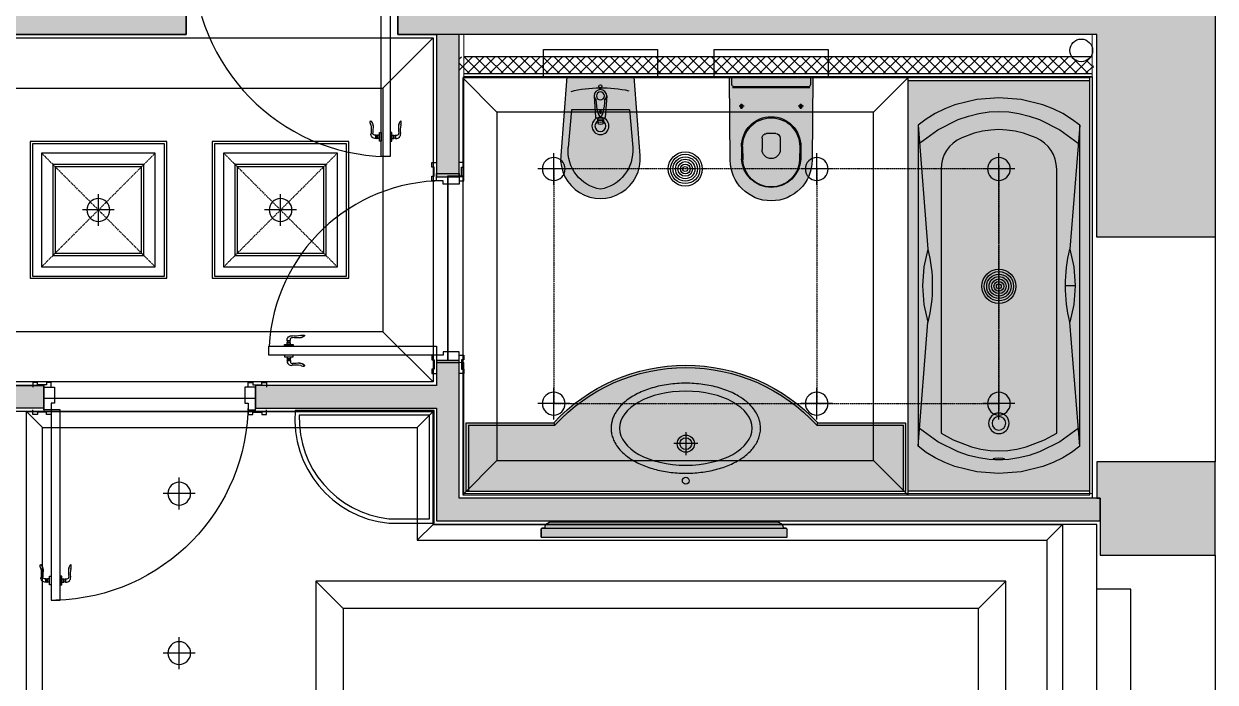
# Model space of a CAD drawing. Header units: millimetres. Extents: x 10553 to 38258, y 46576 to 64025.
# Drawn here: x 33025 to 38258, y 50333 to 53223 of the extents above; entities that cross this region are included whole.
import ezdxf

# ---------------------------------------------------------------- set-up
doc = ezdxf.new("R2010")
doc.units = ezdxf.units.MM
doc.linetypes.add('ACAD_ISO10W100', pattern=[18, 12, -3, 0, -3])
doc.linetypes.add('CENTER2', pattern=[1.125, 0.75, -0.125, 0.125, -0.125])
for name, color, linetype in [('ceiling', 232, 'Continuous'), ('contour', 4, 'Continuous'), ('doors', 4, 'Continuous'), ('dwgmodels.com', 30, 'Continuous'), ('floor', 172, 'Continuous'), ('furn', 34, 'Continuous'), ('furn hatch', 254, 'Continuous'), ('gyps.wall', 3, 'Continuous'), ('light', 230, 'Continuous'), ('plaster', 81, 'Continuous'), ('sanitari', 144, 'Continuous'), ('wall', 5, 'Continuous')]:
    doc.layers.add(name, color=color, linetype=linetype)

# ---------------------------------------------------------------- blocks, each defined once
blk = doc.blocks.new('mirror 900x1400 (pl)')
at = {"layer": 'furn hatch'}
blk.add_hatch(color=256, dxfattribs=at).paths.add_polyline_path([(450.0000000000002, -15.00000000000728, -0.4142135623731216), (447.5, -17.50000000000728), (438.3856217223383, -17.50000000000728, 0.215250437021542), (434.9999999999991, -25.00000000000819), (430, -25.00000000000728, -0.1925824035672584), (417.5000000000002, -30.00000000000728), (-417.5000000000002, -30.00000000000728, -0.1925824035672584), (-430, -25.00000000000728), (-434.9999999999991, -25.00000000001364, 0.2152504370216849), (-438.3856217223383, -17.50000000000728), (-447.5, -17.50000000000728, -0.4142135623731217), (-450.0000000000002, -15.00000000000728), (-450, -9.094947017729282e-12), (450.0000000000002, 9.094947017729282e-12)])
at = {"color": 0}
for p, q in [((-450.0000000000002, -8.185452315956354e-12), (450.0000000000002, 8.185452315956354e-12)), ((450.0000000000002, 8.185452315956354e-12), (450.0000000000002, -15.00000000000728)), ((-450, -7.275957614183426e-12), (-450, -15.00000000000819)), ((-450.0000000000002, -8.185452315956354e-12), (-450.0000000000002, -15.00000000000728)), ((-447.5, -17.50000000000728), (447.5, -17.50000000000728)), ((450, -7.275957614183426e-12), (450, -15.00000000000819)), ((434.9999999999991, -25.00000000000819), (-434.9999999999991, -25.00000000001364)), ((417.5, -30.00000000000728), (-417.5000000000002, -30.00000000000728))]:
    blk.add_line(p, q, dxfattribs=at)
for centre, radius, start, end in [((-447.5, -15.00000000000728), 2.5, 180, 270), ((-445, -25.00000000000819), 10.00000000000091, 359.999999999974, 48.59037789073026), ((445, -25.00000000000819), 10.00000000000091, 131.4096221092697, 180.0000000000261), ((447.5, -15.00000000000728), 2.5, 270, 0), ((-417.5000000000002, -11.87500000000819), 18.12499999999918, 226.3971810272968, 270), ((417.5000000000002, -11.87500000000819), 18.12499999999918, 270, 313.6028189727032)]:
    blk.add_arc(centre, radius, start, end, dxfattribs=at)
at = {"layer": 'contour'}
blk.add_lwpolyline([(-450, -7.275957614183426e-12), (-450.0000000000002, -15.00000000000728), (-450.0000000000002, -8.185452315956354e-12), (450.0000000000002, 8.185452315956354e-12), (450, -15.00000000000728, -0.4142135623731483), (447.5, -17.50000000000728), (438.3856217223383, -17.50000000000728, 0.2152504370216847), (434.9999999999991, -25.00000000001364), (430, -25.00000000000728, -0.1925824035672584), (417.5000000000002, -30.00000000000728), (-417.5000000000002, -30.00000000000728, -0.1925824035672585), (-430, -25.00000000000728), (-434.9999999999991, -25.00000000001364, 0.2152504370216848), (-438.3856217223383, -17.50000000000728), (-447.5, -17.50000000000728, -0.414213562373095), (-450, -15.00000000000728)], format="xyb", dxfattribs=at)
blk = doc.blocks.new('Ravak sonata 180')
at = {"layer": 'gyps.wall', "linetype": 'ByBlock'}
blk.add_hatch(color=254, dxfattribs=at).paths.add_polyline_path([(-1800, -400), (-1800, 400), (0, 400), (0, -400)])
at = {"color": 0}
for p, q in [((-1605, 355), (-195, 355)), ((-1605, 355), (-1060, 311.8664863476297)), ((-195, 355), (-740, 311.8664863476297)), ((-1605, -355), (-1060, -311.8664863476297)), ((-899.9998946542619, -335.554563517333), (-900.0002668281086, -292.3561426474189)), ((-195, -355), (-740, -311.8664863476297)), ((-195, -355), (-1605, -355))]:
    blk.add_line(p, q, dxfattribs=at)
for points in [[(-1800, -400), (-1800, 400), (0, 400), (0, -400), (-1800, -400)], [(-1605, -355), (-1631.512407729286, -319.4592799317616), (-1655.443193483865, -280.234599456744), (-1676.325872278307, -237.7867621741025), (-1693.768644733471, -192.6947067254223), (-1717.271465942613, -97.3259600995516), (-1725, 0), (-1717.271465942613, 97.3259600995516), (-1693.768644733471, 192.6947067254223), (-1676.325872278307, 237.7867621741025), (-1655.443193483865, 280.234599456744), (-1631.512407729286, 319.4592799317616), (-1605, 355)], [(-1526.243197017582, 348.7668667217367), (-1584.570999184623, 267.5974019223358), (-1628.886974920053, 178.9166980131122), (-1644.738400948117, 133.3533663671988), (-1656.063444353873, 87.90029475349002), (-1662.793870846624, 43.23881789151346), (-1665, 0), (-1662.793870846624, -43.23881789151346), (-1656.063444353873, -87.90029475349002), (-1644.738400948117, -133.3533663671988), (-1628.886974920053, -178.9166980131122), (-1584.570999184623, -267.5974019223358), (-1526.243197017582, -348.7668667217367)], [(-1060, 311.8664863476297), (-982.6017595251324, 329.4399483486486), (-900, 335.5545635173621), (-817.3982404748676, 329.4399483486486), (-740, 311.8664863476297)], [(-273.7568029824179, -348.7668667217367), (-215.4290008153766, -267.5974019223358), (-171.1130250798305, -178.9166980131122), (-155.2615990517661, -133.3533663671988), (-143.9365556461271, -87.90029475349002), (-137.2061291533755, -43.23881789151346), (-135, 0), (-137.2061291533755, 43.23881789151346), (-143.9365556461271, 87.90029475349002), (-155.2615990517661, 133.3533663671988), (-171.1130250798305, 178.9166980131122), (-215.4290008153766, 267.5974019223358), (-273.7568029824179, 348.7668667217367)], [(-195, -355), (-168.4875922705978, -319.4592799317616), (-144.5568065161351, -280.234599456744), (-123.674127721577, -237.7867621741025), (-106.2313552665291, -192.6947067254223), (-82.72853405727074, -97.3259600995516), (-75, 0), (-82.72853405727074, 97.3259600995516), (-106.2313552665291, 192.6947067254223), (-123.674127721577, 237.7867621741025), (-144.5568065161351, 280.234599456744), (-168.4875922705978, 319.4592799317616), (-195, 355)], [(-139.7514776976313, 24.99999833895708), (-139.7208337951452, 24.99846549986978), (-139.6900546912802, 24.99383933129138), (-139.6591452410212, 24.98607880139025), (-139.6281104441732, 24.97514350659912), (-139.5656855300767, 24.94359041200369), (-139.5028228188166, 24.89887105429079), (-139.4395674498519, 24.84068932716036), (-139.3759667936247, 24.76876345564961), (-139.2479299396509, 24.58263254936901), (-138.9900302480673, 24.03497229362256), (-138.7328463696176, 23.24470586550888), (-137.7946956498781, 17.67766786861466), (-136.9841699871467, -1.661042915657163e-06), (-137.7946956498781, -17.67767119070049), (-138.7328463696176, -23.24470918759471), (-138.9900302480673, -24.03497561570839), (-139.2479299396509, -24.58263587145484), (-139.3759667936247, -24.76876677776454), (-139.4395674498519, -24.8406926492753), (-139.5028228188166, -24.89887437637663), (-139.5656855300767, -24.94359373411862), (-139.6281104441732, -24.97514682868496), (-139.6591452410212, -24.98608212347608), (-139.6900546912802, -24.99384265337721), (-139.7208337951452, -24.99846882198472), (-139.7514776976313, -25.00000166104292), (-139.7821216000011, -24.99846882198472), (-139.812900703866, -24.99384265337721), (-139.8438101541251, -24.98608212347608), (-139.8748449509731, -24.97514682868496), (-139.9372698650695, -24.94359373411862), (-140.000132576446, -24.89887437637663), (-140.0633879452944, -24.8406926492753), (-140.1269886015216, -24.76876677776454), (-140.2550254554953, -24.58263587145484), (-140.5129251470789, -24.03497561570839), (-140.7701090255287, -23.24470918759471), (-141.7082597452682, -17.67767119070049), (-142.5187854081159, -1.661042915657163e-06), (-141.7082597452682, 17.67766786861466), (-140.7701090255287, 23.24470586550888), (-140.5129251470789, 24.03497229362256), (-140.2550254554953, 24.58263254936901), (-140.1269886015216, 24.76876345564961), (-140.0633879452944, 24.84068932716036), (-140.000132576446, 24.89887105429079), (-139.9372698650695, 24.94359041200369), (-139.8748449509731, 24.97514350659912), (-139.8438101541251, 24.98607880139025), (-139.812900703866, 24.99383933129138), (-139.7821216000011, 24.99846549986978), (-139.7514776976313, 24.99999833895708)], [(-1060, -311.8664863476297), (-982.6017595251324, -329.4399483486486), (-900, -335.5545635173621), (-817.3982404748676, -329.4399483486486), (-740, -311.8664863476297)]]:
    blk.add_lwpolyline(points, dxfattribs=at)
blk.add_lwpolyline([(-1411.586146265618, -254, -0.2994648073760426), (-1549.336976026418, -163.3692588819249), (-1569.039207434049, -108.5097541546565), (-1578.014727202244, -71.1983402329206), (-1583.289844977553, -34.8498827664298), (-1584.999860401265, -0.0001329920487478375), (-1583.289885321516, 34.85026879029465), (-1578.014655010193, 71.19805588322924), (-1569.039246682078, 108.5098832693475), (-1549.337039034814, 163.3690459841164, -0.299465228408445), (-1411.58611751732, 254), (-253.3917182536097, 254), (-223.9538471918786, 201.0756182094337), (-192.5200428534299, 119.5694096497609), (-182.7033405626426, 78.74294071464101), (-176.895580633427, 38.69782167774974), (-175.000135737122, -0.0001317464048042893), (-176.8956196877407, -38.69743980467319), (-182.7032716367394, -78.74322098316043), (-192.520080867107, -119.5692822520505), (-223.9538462319179, -201.0755969942256), (-253.3917074634228, -254), (-1411.586146265618, -254)], format="xyb", dxfattribs=at)
for radius in [44.99999999999977, 29.99999999999977]:
    blk.add_circle((-296.000135737122, -0.0001317464048042893), radius, dxfattribs=at)
for centre, radius, start, end in [((-900, 958.1735652012867), 665.8174225539191, 256.095391619192, 283.9046083808081), ((-900, -958.1735652012867), 665.8174225539213, 76.09539161919191, 103.9046083808081)]:
    blk.add_arc(centre, radius, start, end, dxfattribs=at)
blk = doc.blocks.new('door-handle')
at = {"color": 0}
for p, q in [((-32, 10), (-32, -10.00000000000728)), ((-30, 9), (-32, 9)), ((-30, 9), (-30, -9)), ((-19, 9), (-21, 9)), ((-21, 9), (-21, -9)), ((-19, 10), (-19, -10.00000000000728)), ((-9, 10), (-19, 10)), ((0, 25), (-9, 25)), ((-9, 25), (-9, -25)), ((0, -25), (0, 25)), ((-32, -10.00000000000364), (-40.34172901356942, -10.00000000000364)), ((-30, -9), (-32, -9)), ((-19, -9), (-21, -9)), ((-9, -10), (-19, -10.00000000000364)), ((-9, -25), (0, -25)), ((-61.67027487228916, -93.05419732806331), (-60.75208368415406, -94.01785612024833))]:
    blk.add_line(p, q, dxfattribs=at)
for centre, radius, start, end in [((-34.46362960745319, -14.92424038324498), 25.04570281554129, 84.35495152263769, 191.5747182569977), ((-25.49999999999818, 16.17089144310557), 8.465913068820786, 237.8902061553036, 302.1097938446965), ((-91.0594398050871, -62.15080612508973), 42.64671855244374, 313.5613391426849, 358.16915816811), ((-90.1706845965, -63.14248529410906), 42.64671855244374, 313.5613391426849, 358.16915816811), ((-242.8306956194119, -39.24300342557399), 184.8403687438857, 350.5395445302115, 5.991388819178432), ((-39.67183528947498, -19.52468724937171), 9.54821579143467, 85.9768775786792, 192.3256840784366), ((-595.5908857967352, -61.5688183318307), 548.0530142172786, 359.6930381090062, 4.186108045202766), ((-25.49999999999818, -16.17089144310921), 8.465913068820786, 57.89020615530352, 122.1097938446965), ((-38.8885466585707, -82.44414781276464), 25.13126123219481, 149.329352931917, 204.972632821159)]:
    blk.add_arc(centre, radius, start, end, dxfattribs=at)
blk = doc.blocks.new('door930')
at = {"layer": 'doors', "color": 34, "linetype": 'ByBlock'}
for points in [[(-898, 49.99999999941792), (-898, 69.99999999941792), (-918, 69.99999999941792), (-918, 59.99999999941792), (-958, 59.99999999941792), (-958, 69.99999999941792), (-978, 69.99999999941792), (-978, 49.99999999994179)], [(-32, 49.99999999947613), (-32, 69.99999999947613), (-11.99999999988358, 69.99999999947613), (-11.99999999988358, 59.99999999947613), (28.00000000011642, 59.99999999947613), (28.00000000011642, 69.99999999947613), (48.00000000011642, 69.99999999947613), (48.00000000011642, 50)], [(-930, -50), (-930, 50), (-883, 50), (-883, -20.00000000023283), (-898, -20.00000000023283), (-898, -49.99999999953434), (-930, -49.99999999953434)], [(0, -50), (0, 50), (-47, 50), (-47, -20.00000000023283), (-32, -20.00000000023283), (-32, -49.99999999953434), (0, -49.99999999953434)], [(-898, -49.99999999941792), (-898, -69.99999999941792), (-918, -69.99999999941792), (-918, -59.99999999941792), (-958, -59.99999999941792), (-958, -69.99999999941792), (-978, -69.99999999941792), (-978, -49.99999999994179)], [(-32.80858699325472, -49.75449797010515), (-32.80858699325472, -885.7173125297413), (-72.80858699325472, -885.7173125297413), (-72.80858699325472, -49.75449797010515), (-32.80861311242916, -49.72217506961897)], [(-32, -49.99999999947613), (-32, -69.99999999947613), (-12, -69.99999999947613), (-11.99999999988358, -59.99999999947613), (28, -59.99999999947613), (28, -69.99999999947613), (48, -69.99999999947613), (48, -50)]]:
    blk.add_lwpolyline(points, dxfattribs=at)
at = {"layer": 'doors'}
blk.add_arc((-32, -20.00000000023283), 865.7029001280113, 180, 268.6230901594383, dxfattribs=at)
at = {"layer": 'doors', "color": 34, "linetype": 'ByBlock', "zscale": 0.07530120532436947}
for p, xscale, yscale, rotation in [((-72.80858700023964, -798.8639850391774), -0.753012053319253, 0.753012053319253, 179.9999999689973), ((-32.80858700105455, -798.8639850391774), 0.7530120532028377, 0.7530120532028377, 180.0000000310027)]:
    blk.add_blockref('door-handle', p, dxfattribs=dict(at, xscale=xscale, yscale=yscale, rotation=rotation))
blk = doc.blocks.new('door830x100')
at = {"layer": 'doors', "color": 34, "linetype": 'ByBlock'}
for points in [[(-798, 49.99999999941792), (-798, 69.99999999941792), (-818, 69.99999999941792), (-818, 59.99999999941792), (-858, 59.99999999941792), (-858, 69.99999999941792), (-878, 69.99999999941792), (-878, 49.99999999994179)], [(-32, 49.99999999947613), (-32, 69.99999999947613), (-11.99999999988358, 69.99999999947613), (-11.99999999988358, 59.99999999947613), (28.00000000011642, 59.99999999947613), (28.00000000011642, 69.99999999947613), (48.00000000011642, 69.99999999947613), (48.00000000011642, 50)], [(-830, -50), (-830, 50), (-783, 50), (-783, -20.00000000023283), (-798, -20.00000000023283), (-798, -49.99999999953434), (-830, -49.99999999953434)], [(0, -50), (0, 50), (-47, 50), (-47, -20.00000000023283), (-32, -20.00000000023283), (-32, -49.99999999953434), (0, -49.99999999953434)], [(-798, -49.99999999941792), (-798, -69.99999999941792), (-818, -69.99999999941792), (-818, -59.99999999941792), (-858, -59.99999999941792), (-858, -69.99999999941792), (-878, -69.99999999941792), (-878, -49.99999999994179)], [(-32.80858699325472, -49.75449797010515), (-32.80858699325472, -785.7173125297413), (-72.80858699325472, -785.7173125297413), (-72.80858699325472, -49.75449797010515), (-32.80861311242916, -49.72217506961897)], [(-32, -49.99999999947613), (-32, -69.99999999947613), (-12, -69.99999999947613), (-11.99999999988358, -59.99999999947613), (28, -59.99999999947613), (28, -69.99999999947613), (48, -69.99999999947613), (48, -50)]]:
    blk.add_lwpolyline(points, dxfattribs=at)
at = {"layer": 'doors'}
blk.add_arc((-32, -20.00000000029104), 766, 180, 266.9493312659262, dxfattribs=at)
at = {"layer": 'doors', "color": 34, "linetype": 'ByBlock', "zscale": 0.07530120532436947}
for p, xscale, yscale, rotation in [((-72.80858700023964, -698.8639850391774), -0.753012053319253, 0.753012053319253, 179.9999999689973), ((-32.80858700105455, -698.8639850391774), 0.7530120532028377, 0.7530120532028377, 180.0000000310027)]:
    blk.add_blockref('door-handle', p, dxfattribs=dict(at, xscale=xscale, yscale=yscale, rotation=rotation))
blk = doc.blocks.new('mixer4bidet(plan)')
for p, q in [((-27.5, 2.5), (-35.28632666329941, 2.500000000000909)), ((0, 27.5), (94.46144066651323, 21.43917399321981)), ((97.26934993938994, 18.44533011743806), (97.26934993938994, -18.44533011743806)), ((97.26934993938994, 11), (103.636046219799, 11)), ((103.6315687052556, 13.00000000000091), (112.4940581878618, 13.00000000000091)), ((113.3664761017098, 11.99999999999909), (121.3610251850223, 11.99999999999909)), ((-27.5, -2.5), (-35.28632666329941, -2.499999999999091)), ((0, -27.5), (94.46144066651323, -21.43917399321981)), ((97.26934993938994, -11), (103.6360462197918, -11)), ((103.6315687052556, -13.00000000000091), (112.4940581878618, -13.00000000000091)), ((113.3664761017098, -11.99999999999909), (121.3610251850187, -11.99999999999909))]:
    blk.add_line(p, q)
blk.add_circle((-41.73202902491539, 9.094947017729282e-13), 6.913543153445062)
for centre, radius, start, end in [((0, 0), 27.5, 45.26509570862078, 314.7349042913792), ((0, 0), 24.5, 55.0340484638193, 65.91049388815965), ((15.18687301172031, 21.71655792537786), 2, 235.0340484630679, 267.8470974478014), ((94.26934993938994, 18.44533011743806), 3, 0, 86.32882587327444), ((0, 0), 24.5, 294.0895061118403, 304.9659515361807), ((15.18687301169484, -21.7165579253724), 2, 92.1529025528254, 124.9659515364113), ((94.26934993938994, -18.44533011743806), 3, 273.6711741267256, 0)]:
    blk.add_arc(centre, radius, start, end)
for centre, major_axis, ratio, start_param, end_param in [((0, 0), (90.30317867782287, 0), 0.2214761461648493, 4.880524547336707, 7.685846067022384), ((103.6315687052556, 0), (0, 13.00000000000091), 0.1744835827692039, 2.579522850584023, 6.845255110185357), ((103.6360462197954, 0), (-3.637978807091713e-12, -11.00000000000182), 0.1741391585746609, 0, 3.141592653589793), ((112.4940581878618, 0), (0, 13.00000000000091), 0.1744835827692039, 3.141592653589793, 6.283185307179586), ((121.3610251850187, 0), (0, 11.99999999999909), 0.1741391585740965, 3.141592653589793, 6.283185307179586)]:
    blk.add_ellipse(centre, major_axis=major_axis, ratio=ratio, start_param=start_param, end_param=end_param)
blk.add_ellipse((70.30317867782287, -9.094947017729282e-13), major_axis=(-10, 0), ratio=0.2)
blk = doc.blocks.new('bide')
h = blk.add_hatch(color=254)
edge = h.paths.add_edge_path()
edge.add_line((-148.1962650095902, 0), (148.196265009592, 0))
edge.add_line((148.196265009592, 0), (174.4656255278114, -346.3221327467763))
edge.add_arc((2.253124736563725e-13, -359.5557669320273), 174.9668070365333, -184.33771524240012, 4.337715242433717, ccw=False)
edge.add_line((-174.4656255278187, -346.3221327468782), (-148.1962650095902, 0))
for p, q in [((-127.013173805135, -145.3626860949298), (-141.7183989488549, -310.9829988846468)), ((-127.013173805135, -145.3626860949298), (127.013173805135, -145.3626860949298)), ((127.013173805135, -145.3626860949298), (141.7183989488549, -310.9829988846468))]:
    blk.add_line(p, q)
at = {"color": 0}
blk.add_lwpolyline([(-148.1962650095902, 0), (148.196265009592, 0), (174.4656255278114, -346.3221327467763, -1.078725053444574), (-174.4656255278187, -346.3221327468782), (-148.1962650095902, 0)], format="xyb", dxfattribs=at)
blk.add_lwpolyline([(-126.7141857659626, -62.80391267266532, -0.1106622330428847), (130.6436644100559, -65.9733181125921)], format="xyb")
for centre, radius in [((0, -84.24738745210925), 17.5), ((0, -216.3239121297811), 37.38226319025671), ((0, -216.3239121297811), 23.88309841858973)]:
    blk.add_circle(centre, radius)
for centre, start, end in [((30.05251034630783, -324.3572275088518), 175.5478842379094, 259.9545686167854), ((-30.05251034630783, -324.3572275088518), 280.0454313832146, 4.452115762090594)]:
    blk.add_arc(centre, 172.2907869602411, start, end)
at = {"xscale": -1, "rotation": 90}
blk.add_blockref('mixer4bidet(plan)', (0, -84.24738745210925), dxfattribs=at)
blk = doc.blocks.new('duravit Starck 3 top')
at = {"linetype": 'ByBlock'}
h = blk.add_hatch(color=254, dxfattribs=at)
edge = h.paths.add_edge_path()
edge.add_line((0, 182.5), (-5, 182.5))
edge.add_line((-5, 182.5), (-366.2478074060928, 179.9956748832628))
edge.add_arc((-364.9999999999894, 7.275957614183426e-12), 180.0000000000038, 90.39719261472564, 269.6028073852744)
edge.add_line((-366.2478074060928, -179.9956748832483), (-5, -182.5))
edge.add_line((-5, -182.5), (0, -182.5))
edge.add_line((0, -182.5), (0, 182.5))
at = {"linetype": 'Continuous'}
for p, q in [((-49.11612464716018, 169.34418986128), (-49.11612464716018, -169.3441898612655)), ((-44.11612464716018, 162.2976739256119), (-44.11612464716018, -162.2976739255973)), ((0, 172.5344218596874), (-34.18544728081906, 172.2974336413463)), ((-306.318607374531, 125.274293644412), (-364.7104147075443, 124.8694965308532)), ((-306.3532686913677, 130.2741735022864), (-361.2601826587052, 129.8935351678374)), ((-269.7270167877577, 40), (-319.7270167877577, 40)), ((-249.7270167877577, 20), (-249.7270167877577, -20)), ((-269.7270167877577, -40), (-319.7270167877577, -40)), ((-306.318607374531, -125.2742936443974), (-364.7104147075443, -124.8694965308387)), ((-306.3532686913677, -130.2741735022719), (-361.2601826587052, -129.8935351678228)), ((-34.18544728081906, -172.2974336413317), (0, -172.5344218596729))]:
    blk.add_line(p, q, dxfattribs=at)
at = {"color": 30, "linetype": 'CENTER2', "ltscale": 30}
for p, q in [((-141.5, 130), (-118.5, 130)), ((-130, 141.5), (-130, 118.5)), ((-141.5, -130), (-118.5, -130)), ((-130, -118.5), (-130, -141.5))]:
    blk.add_line(p, q, dxfattribs=at)
at = {"linetype": 'Continuous', "flags": 128}
blk.add_lwpolyline([(0, 182.5), (-5, 182.5), (-366.2478074060928, 179.9956748832628, 0.9930915990611351), (-366.2478074060928, -179.9956748832483), (-5, -182.5), (0, -182.5)], format="xyb", close=True, dxfattribs=at)
at = {"linetype": 'Continuous'}
for centre in [(-130, 130), (-130, -130)]:
    blk.add_circle(centre, 7.5, dxfattribs=at)
for centre, radius, start, end in [((-34.11612464716018, 162.2976739256119), 10, 90.39719261456544, 180), ((-355.9999999999854, 0), 130, 92.31898897830544, 267.6810110216945), ((-358.9999999999854, 0), 125, 92.61837257726228, 267.3816274227377), ((-305.4520744536276, 0.2772971977101406), 130, 0, 90.39719261456544), ((-305.4520744536276, 0.2772971977101406), 125, 0, 90.39719261456544), ((-319.7270167877577, 0), 40, 90, 270), ((-269.7270167877577, 20), 20, 0, 90), ((-305.4520744536276, -0.2772971976955887), 130, 269.6028073854345, 0), ((-305.4520744536276, -0.2772971976955887), 125, 269.6028073854345, 0), ((-269.7270167877577, -20), 20, 270, 0), ((-34.11612464716018, -162.2976739255973), 10, 180, 269.6028073854345)]:
    blk.add_arc(centre, radius, start, end, dxfattribs=at)
blk = doc.blocks.new('downlight')
at = {"color": 0}
for p, q in [((0, 10.5), (0, -10.5)), ((-10.5, 0), (10.5, 0))]:
    blk.add_line(p, q, dxfattribs=at)
blk.add_circle((0, 0), 7.5, dxfattribs=at)
blk = doc.blocks.new('1930 r')
at = {"linetype": 'ByBlock'}
h = blk.add_hatch(color=254, dxfattribs=at)
edge = h.paths.add_edge_path()
edge.add_line((965.0000000001746, 299.9999999996799), (964.9999999999418, 2.037268131971359e-10))
edge.add_line((964.9999999999418, 2.037268131971359e-10), (-964.9999999998836, -2.037268131971359e-10))
edge.add_line((-964.9999999998836, -2.037268131971359e-10), (-964.9999999998836, 299.999999999709))
edge.add_line((-964.9999999998836, 299.999999999709), (-579.9125637263642, 299.9999999996799))
edge.add_arc((-0.1819800880621187, -236.3904094011813), 789.8115097305367, 42.77626072210569, 137.2237392778942, ccw=False)
edge.add_line((579.5486035502399, 299.9999999996799), (965.0000000001746, 299.9999999996799))
at = {"color": 30, "linetype": 'ByBlock'}
for p, q in [((53.09601347701391, 209.4323681176465), (-53.09601347666467, 209.4323681176465)), ((1.746229827404022e-10, 260.0000000003783), (1.746229827404022e-10, 158.8647362349147))]:
    blk.add_line(p, q, dxfattribs=at)
blk.add_lwpolyline([(965.0000000001746, 299.9999999996799), (964.9999999999418, 2.037268131971359e-10), (-964.9999999998836, -2.037268131971359e-10), (-964.9999999998836, 299.999999999709), (-579.9125637263642, 299.9999999996799, -0.4371359860631172), (579.5486035502399, 299.9999999996799), (965.0000000001746, 299.9999999996799)], format="xyb")
for centre, radius in [((-5.820766091346741e-11, 209.2030281176558), 37.5), ((-5.820766091346741e-11, 209.4323681176465), 26), ((5.820766091346741e-11, 46.75381674253731), 15)]:
    blk.add_circle(centre, radius)
at = {"color": 0, "linetype": 'ByBlock', "extrusion": (0, 0, -1)}
blk.add_ellipse((1.746229827404022e-10, 277.0709068966389), major_axis=(291.375, 2.369739988722642e-11), ratio=0.5577005577005577, start_param=3.141592653589761, end_param=9.424777960769347, dxfattribs=at)
at = {"color": 30, "linetype": 'ByBlock'}
blk.add_open_spline([(-328.1249999998254, 277.0709068966389), (-328.1249999998254, 283.0893712796678), (-327.6853723625536, 289.1075760126405), (-325.9428304359899, 301.0447077269491), (-324.6402114218217, 306.9632352001499), (-321.21554711723, 318.6156723163149), (-319.0939180229907, 324.3494492218597), (-314.0915447652224, 335.5698890412168), (-311.2111439512228, 341.0566569171788), (-303.1694679926732, 354.370024890959), (-297.5841128361062, 362.0201962303254), (-285.0666378635797, 376.6175010067236), (-278.1344958616537, 383.5659943277424), (-263.0858984625083, 396.7393069817917), (-254.9689531655167, 402.9647994746338), (-229.0043437861023, 420.5667881113768), (-209.5739255556255, 430.8349844145414), (-167.5373893931392, 448.2703176216455), (-144.9275337623549, 455.434490181302), (-97.64764199609635, 466.4751490048075), (-72.97880770178745, 470.3491052052996), (-22.8205137719051, 474.6801112246176), (2.666287677187938, 475.1362238219299), (53.16560141817899, 472.613926666847), (78.17533048853511, 469.6360563206836), (126.4562927021761, 460.345427964261), (149.725729617232, 454.0347778093128), (193.3664293230395, 438.2562808458169), (213.7395808332949, 428.7916657118476), (245.2064860629034, 410.0554097024142), (257.2803964992636, 401.5233322199783), (276.8075308828265, 384.9096781677217), (284.7003881440614, 377.098843097192), (298.7654941593646, 360.585056690441), (304.9377227682271, 351.8795977758418), (314.0569390161545, 335.8188332530844), (317.4199963979772, 328.6297499257198), (322.8373203187366, 313.8883504755213), (324.8901943875826, 306.3360593373363), (327.5777120546554, 291.0328516079753), (328.2111899909214, 283.2831629425345), (328.019898268918, 267.7964614037483), (327.1952255638898, 260.0612484640733), (324.1364084653906, 244.8124361750088), (321.9035292743356, 237.2999140170577), (316.1436595804407, 222.6551699311822), (312.6180108560366, 215.5228348342935), (304.4110634781537, 201.7318758484034), (299.7304443069152, 195.0725162501913), (289.3427592773805, 182.2710311507399), (283.6357593553257, 176.1282037252386), (271.3047614994575, 164.3771905143221), (264.6805564683746, 158.7685844374646), (242.6391670790617, 142.0501789108384), (225.7611811465467, 131.9019645692315), (189.0654210560606, 114.1724867803568), (169.2434749366366, 106.5924945453007), (127.4867786511895, 94.141291746957), (105.5519795859582, 89.27207683637971), (60.49096072482644, 82.36842093401356), (37.36619055614574, 80.33507080256823), (-9.088509002060164, 79.16322819670313), (-32.41659451107262, 80.02491217065835), (-78.27967268385692, 84.61847899391432), (-100.8129741508164, 88.34965430141892), (-144.1313647669158, 98.58072972620721), (-164.9156850692234, 105.0789648748469), (-203.8647545674467, 120.7012548355269), (-222.031574062712, 129.8232708006981), (-250.7867189156241, 147.9460804154805), (-262.1320245310781, 156.3954179040156), (-280.5099669858464, 172.8213153077231), (-287.9513556586462, 180.5526735252352), (-301.1718437470845, 196.8525010506855), (-306.9506835775101, 205.4232962386741), (-315.514321542636, 221.3271138766722), (-318.6772744695772, 228.5148779587762), (-323.698621185089, 243.2295412672684), (-325.5556431573932, 250.7562712831423), (-327.6503447837313, 264.5653938307078), (-328.1249999998254, 270.8179935002699), (-328.1249999998254, 277.0709068966389)], degree=3, knots=[0, 0, 0, 0, 0.08123208546024704, 0.08123208546024704, 0.1624641709204941, 0.1624641709204941, 0.2436962563807411, 0.2436962563807411, 0.3249283418409882, 0.3249283418409882, 0.4460878804705721, 0.4460878804705721, 0.567247419100156, 0.567247419100156, 0.6884069577297398, 0.6884069577297398, 0.9313344985822604, 0.9313344985822604, 1.174262039434781, 1.174262039434781, 1.417189580287302, 1.417189580287302, 1.660117121139822, 1.660117121139822, 1.903044661992343, 1.903044661992343, 2.145972202844864, 2.145972202844864, 2.388899743697384, 2.388899743697384, 2.561358880863779, 2.561358880863779, 2.69814091171033, 2.69814091171033, 2.834922942556882, 2.834922942556882, 2.939442382158102, 2.939442382158102, 3.043961821759321, 3.043961821759321, 3.148481261360541, 3.148481261360541, 3.253000700961761, 3.253000700961761, 3.35752014056298, 3.35752014056298, 3.4620395801642, 3.4620395801642, 3.56655901976542, 3.56655901976542, 3.671078459366639, 3.671078459366639, 3.775597898967859, 3.775597898967859, 3.998495559842091, 3.998495559842091, 4.221393220716323, 4.221393220716323, 4.444290881590556, 4.444290881590556, 4.667188542464788, 4.667188542464788, 4.89008620333902, 4.89008620333902, 5.112983864213253, 5.112983864213253, 5.335881525087485, 5.335881525087485, 5.558779185961717, 5.558779185961717, 5.725321682555559, 5.725321682555559, 5.858386651300602, 5.858386651300602, 5.991451620045646, 5.991451620045646, 6.095120224737565, 6.095120224737565, 6.198788829429485, 6.198788829429485, 6.283185307179586, 6.283185307179586, 6.283185307179586, 6.283185307179586], dxfattribs=at)
at = {"layer": 'dwgmodels.com', "color": 30}
for p, q in [((-954.9999999998836, 289.999999999709), (-954.9999999998254, -2.037268131971359e-10)), ((-579.9125637263642, 299.9999999996799), (-574.707148798916, 289.9999999996799)), ((574.8816111053457, 289.9999999996799), (579.5486035502399, 299.9999999996799)), ((955.0000000001746, 289.9999999996799), (955.0000000001746, 2.037268131971359e-10))]:
    blk.add_line(p, q, dxfattribs=at)
blk.add_lwpolyline([(-954.9999999998836, 289.999999999709), (-574.707148798916, 289.9999999996799, -0.4409905632880538), (574.8816111053457, 289.9999999996799), (955.0000000001746, 289.9999999996799)], format="xyb", dxfattribs=at)
blk = doc.blocks.new('air diffuser')
at = {"color": 0}
for centre, radius in [((0, 0), 149.9999999999932), ((-3.155443620884047e-30, -2.842170943040401e-14), 128.5714285714285), ((-3.155443620884047e-30, -2.842170943040401e-14), 107.1428571428571), ((-3.155443620884047e-30, -2.842170943040401e-14), 85.71428571428567), ((-3.155443620884047e-30, -2.842170943040401e-14), 64.28571428571425), ((-3.155443620884047e-30, -2.842170943040401e-14), 42.85714285714282), ((-3.155443620884047e-30, -2.842170943040401e-14), 21.4285714285714)]:
    blk.add_circle(centre, radius, dxfattribs=at)

msp = doc.modelspace()

# ---------------------------------------------------------------- hatches: boundary and pattern name
at = {"linetype": 'ByBlock'}
h = msp.add_hatch(dxfattribs=at)
h.set_pattern_fill('ANSI33', color=256, scale=8, style=0)
h.set_pattern_definition([(45, (350490.0527955727, -105640.2193394871), (-35.92102448427661, 35.92102448427661), []), (45, (350525.9738355727, -105640.2193394871), (-35.92102448427661, 35.92102448427661), [25.4, -12.7])])
h.paths.add_polyline_path([(37717.58513869904, 56160.49100309389), (34917.58513869904, 56160.49100309389), (34917.58513869904, 57095.49100309389), (34817.58513869904, 57095.49100309389), (34817.58513869904, 54720.49100309389), (34917.58513869904, 54720.49100309389), (34917.58513869904, 56060.49100309389), (37717.58513869904, 56060.49100309389)])
h.paths.add_polyline_path([(34917.58513869904, 58260.49100309389), (34817.58513869904, 58260.49100309389), (34817.58513869904, 58010.49100309389), (34917.58513869904, 58010.49100309389)])
h.paths.add_polyline_path([(30372.58513869904, 58260.49100309389), (30272.58513869904, 58260.49100309389), (30272.58513869904, 53560.49100309389), (30372.58513869904, 53560.49100309389)])
h.paths.add_polyline_path([(29462.58513869904, 51635.49100309389), (31297.58513869904, 51635.49100309389), (31297.58513869904, 51535.49100309389), (29462.58513869904, 51535.49100309389)])
h.paths.add_polyline_path([(32217.58513869904, 51635.49100309389), (33112.58513869904, 51635.49100309389), (33112.58513869904, 51535.49100309389), (32562.58513869904, 51535.49100309389), (32562.58513869904, 47945.49100309389), (32462.58513869904, 47945.49100309389), (32462.58513869904, 51535.49100309389), (32217.58513869904, 51535.49100309389)])
h.paths.add_polyline_path([(37752.5851386991, 51140.49100309386), (34937.58513869892, 51140.4910030941), (34937.58513869898, 51735.49100309389), (34837.58513869898, 51735.49100309389), (34837.58513869898, 51635.49100309389), (34042.58513869904, 51635.49100309389), (34042.58513869904, 51535.49100309389), (34837.58513869904, 51535.49100309389), (34837.58513869904, 51040.49100309389), (37752.5851386991, 51040.49100309389)])
h.paths.add_polyline_path([(34937.58513869898, 53175.49100309389), (34837.58513869898, 53175.49100309389), (34837.58513869898, 52550.49100309389), (34937.58513869898, 52550.49100309389)])
h.paths.add_polyline_path([(34917.58513869904, 53800.49100309389), (34817.58513869904, 53800.49100309389), (34817.58513869904, 53575.49100309392), (34917.58513869904, 53575.49100309392)])
at = {"layer": 'gyps.wall'}
h = msp.add_hatch(dxfattribs=at)
h.set_pattern_fill('ANSI37', color=0, scale=11, style=0)
h.set_pattern_definition([(45, (350490.0527955727, -105635.2193394871), (-24.69570433294017, 24.69570433294017), []), (135, (350490.0527955727, -105635.2193394871), (-24.69570433294017, -24.69570433294017), [])])
h.paths.add_polyline_path([(37722.5851386991, 53002.9910030941), (37722.5851386991, 53077.9910030941), (37707.25007385103, 53077.9910030941, -0.4578878023311945), (37631.54494461807, 53077.9910030941), (34937.58513869898, 53077.9910030941), (34937.58513869898, 53002.9910030941)])
at = {"layer": 'wall', "true_color": 0x6e6e6e}
h = msp.add_hatch(color=8, dxfattribs=at)
h.paths.add_polyline_path([(27277.58513869904, 58760.49100309389), (25962.58513869904, 58760.49100309389), (25962.58513869904, 51320.49100309389), (26462.58513869904, 51320.49100309389), (26462.58513869904, 53150.49100309389), (27277.58513869904, 53150.49100309389), (27277.58513869904, 53560.49100309389), (26467.58513869904, 53560.49100309389), (26467.58513869898, 58260.49100309389), (27277.58513869898, 58260.49100309389)])
h.paths.add_polyline_path([(32122.58513869904, 58760.49100309389), (30077.58513869904, 58760.49100309389), (30077.58513869904, 58260.49100309389), (32122.58513869904, 58260.49100309389)])
h.paths.add_polyline_path([(35517.58513869904, 58760.49100309386), (33582.58513869904, 58760.49100309386), (33582.58513869904, 58260.49100309389), (35517.58513869904, 58260.49100309389)])
h.paths.add_polyline_path([(37317.58513869904, 58760.49100309389), (38257.58513869898, 58760.49100309389), (38257.58513869904, 52285.49100309386), (37737.58513869904, 52285.49100309386), (37737.58513869904, 53175.49100309389), (34667.58513869904, 53175.49100309389), (34667.5851386991, 53575.49100309392), (34917.58513869904, 53575.49100309392), (34917.58513869904, 53560.49100309389), (37717.58513869904, 53560.49100309389), (37717.58513869904, 58260.49100309389), (37317.58513869904, 58260.49100309389)])
h.paths.add_polyline_path([(28207.58513869904, 53560.49100309389), (30372.58513869904, 53560.49100309389), (30372.58513869904, 53575.49100309389), (33737.5851386991, 53575.49100309389), (33737.5851386991, 53175.49100309389), (29462.58513869904, 53175.49100309389), (29462.58513869904, 52970.49100309389), (29062.58513869904, 52970.49100309401), (29062.58513869904, 53150.49100309389), (28207.58513869909, 53150.49100309389)])
h.paths.add_polyline_path([(26462.58513869904, 49820.49100309389), (25961.57571743393, 49820.49100309392), (25961.57571743393, 47460.49100309389), (30397.58513869904, 47460.49100309389), (30397.58513869904, 47945.49100309389), (29462.58513869904, 47945.49100309389), (29462.58513869904, 51975.49100309389), (29062.58513869904, 51975.49100309389), (29062.58513869904, 47960.49100309389), (26462.58513869904, 47960.49100309389)])
h.paths.add_polyline_path([(37752.58513869904, 49405.49100309392), (38257.58513869904, 49405.49100309389), (38257.58513869898, 47460.49100309389), (32187.58513869904, 47460.49100309386), (32187.5851386991, 47945.49100309389), (32462.58513869904, 47945.49100309389), (32562.58513869904, 47945.49100309389), (32562.58513869904, 47985.49100309389), (37752.58513869904, 47985.49100309389)])
h.paths.add_polyline_path([(38257.58513869904, 51300.49100309389), (37737.58513869904, 51300.49100309389), (37737.58513869904, 51140.49100309389), (37752.5851386991, 51140.49100309386), (37752.58513869904, 50890.49100309389), (38257.58513869904, 50890.49100309389)])
h.paths.add_polyline_path([(36901.97945180209, 53269.64264550339), (36901.97945180209, 53466.19043951586), (36460.89404843887, 53466.19043951586), (36460.89404843887, 53269.64264550339)], flags=16)
h.paths.add_polyline_path([(36358.64376518596, 53269.64264550339), (36358.64376518596, 53466.19043951586), (35917.55836182274, 53466.19043951586), (35917.55836182274, 53269.64264550339)], flags=16)

# ---------------------------------------------------------------- linework, layer by layer
at = {"linetype": 'ByBlock'}
msp.add_circle((37669.39750923455, 53105.65877546929), 50, dxfattribs=at)
at = {"layer": 'ceiling', "linetype": 'ByBlock'}
for p, q in [((34602.58513869898, 52940.49100309389), (34822.58513869898, 53160.49100309389)), ((34952.58513869887, 52985.4910030941), (35102.58513869892, 52835.4910030941)), ((36907.58513869904, 52985.4910030941), (36757.58513869904, 52835.4910030941)), ((36907.58513869904, 52985.4910030941), (36907.58513869904, 51155.4910030941)), ((34602.58513869898, 51870.49100309389), (34822.58513869898, 51650.49100309389)), ((33107.58513869904, 51450.49100309389), (33037.58513869904, 51520.49100309389)), ((34752.58513869904, 51450.49100309389), (34822.58513869904, 51520.49100309389)), ((34952.58513869892, 51155.4910030941), (35102.58513869892, 51305.4910030941)), ((36907.58513869904, 51155.4910030941), (36757.58513869904, 51305.4910030941)), ((34822.58513869904, 51025.49100309322), (34752.58513869904, 50955.49100309322)), ((37517.5851386991, 50955.49100309322), (37587.5851386991, 51025.49100309328)), ((37587.5851386991, 51025.49100309322), (37587.58513869916, 48000.52804293256)), ((34307.58513869892, 50775.49100309322), (34427.58513869875, 50655.49100309337)), ((37337.5851386991, 50775.49100309325), (37217.5851386991, 50655.49100309322))]:
    msp.add_line(p, q, dxfattribs=at)
for points in [[(29477.58513869904, 53160.49100309389), (34822.58513869898, 53160.49100309389), (34822.58513869898, 51650.49100309389), (29477.58513869904, 51650.49100309389)], [(34952.58513869892, 51155.4910030941), (37707.58513869904, 51155.4910030941), (37707.58513869904, 52985.4910030941), (34952.58513869892, 52985.4910030941)], [(29697.58513869904, 52940.49100309389), (34602.58513869898, 52940.49100309389), (34602.58513869898, 51870.49100309389), (29697.58513869904, 51870.49100309389)], [(35102.58513869892, 51305.4910030941), (36757.58513869904, 51305.4910030941), (36757.58513869904, 52835.4910030941), (35102.58513869892, 52835.4910030941)], [(33052.58513869904, 52105.48086902354), (33652.58513869904, 52105.48086902354), (33652.58513869904, 52705.48086902354), (33052.58513869904, 52705.48086902354)], [(33062.58513869904, 52115.48086902354), (33642.58513869904, 52115.48086902354), (33642.58513869904, 52695.48086902354), (33062.58513869904, 52695.48086902354)], [(33852.58513869904, 52105.48086902354), (34452.58513869904, 52105.48086902354), (34452.58513869904, 52705.48086902354), (33852.58513869904, 52705.48086902354)], [(33862.58513869904, 52115.48086902354), (34442.58513869904, 52115.48086902354), (34442.58513869904, 52695.48086902354), (33862.58513869904, 52695.48086902354)], [(33107.58513869904, 51450.49100309389), (34752.58513869904, 51450.49100309389), (34752.58513869904, 50955.49100309322), (37517.5851386991, 50955.49100309322), (37517.5851386991, 48070.52804293256), (33107.58513869904, 48070.52804293256)], [(34307.58513869892, 48250.52804293256), (37337.5851386991, 48250.52804293256), (37337.5851386991, 50775.49100309322), (34307.58513869892, 50775.49100309322)], [(34427.58513869892, 48370.52804293256), (37217.5851386991, 48370.52804293256), (37217.5851386991, 50655.49100309322), (34427.58513869892, 50655.49100309322)]]:
    msp.add_lwpolyline(points, close=True, dxfattribs=at)
at = {"layer": 'ceiling', "color": 233}
for points in [[(33102.58513869904, 52155.48086902354), (33602.58513869904, 52155.48086902354), (33602.58513869904, 52655.48086902354), (33102.58513869904, 52655.48086902354)], [(33902.58513869904, 52155.48086902354), (34402.58513869904, 52155.48086902354), (34402.58513869904, 52655.48086902354), (33902.58513869904, 52655.48086902354)], [(33152.58513869904, 52205.48086902354), (33552.58513869904, 52205.48086902354), (33552.58513869904, 52605.48086902354), (33152.58513869904, 52605.48086902354)], [(33162.58513869904, 52215.48086902354), (33542.58513869904, 52215.48086902354), (33542.58513869904, 52595.48086902354), (33162.58513869904, 52595.48086902354)], [(33952.58513869904, 52205.48086902354), (34352.58513869904, 52205.48086902354), (34352.58513869904, 52605.48086902354), (33952.58513869904, 52605.48086902354)], [(33962.58513869904, 52215.48086902354), (34342.58513869904, 52215.48086902354), (34342.58513869904, 52595.48086902354), (33962.58513869904, 52595.48086902354)]]:
    msp.add_lwpolyline(points, close=True, dxfattribs=at)
at = {"layer": 'ceiling', "linetype": 'ByBlock'}
for points in [[(37737.5851386991, 51025.49100309322), (34822.58513869904, 51025.49100309322), (34822.58513869904, 51520.49100309389), (32577.58513869904, 51520.49100309389), (32577.58513869904, 48000.52804293256), (37737.58513869916, 48000.52804293256), (37737.58513869985, 51025.49100309322)], [(33037.58513869904, 51520.49100309389), (34822.58513869904, 51520.49100309389), (34822.58513869904, 51025.49100309322), (37587.5851386991, 51025.49100309322), (37587.5851386991, 48000.52804293256), (33037.58513869904, 48000.52804293256), (33037.58513869904, 51520.49100309389)]]:
    msp.add_lwpolyline(points, dxfattribs=at)
at = {"layer": 'floor', "linetype": 'ByBlock'}
for points in [[(34667.5851386991, 53575.49100309375), (34667.5851386991, 53175.49100309389), (34837.58513869898, 53175.49100309389), (34837.58513869945, 52550.49100309389), (34887.58513869898, 52550.49100309389), (34887.58513869898, 51745.49100309389), (34837.58513869945, 51745.49100309389), (34837.58513869898, 51635.49100309389), (34042.58513869904, 51635.49100309389), (34042.58513869904, 51577.99100309389), (33112.58513869904, 51577.99100309389), (33112.58513869904, 51635.49100309389), (32217.58513869904, 51635.49100309389), (32217.58513869904, 51585.49100309389), (31297.58513869904, 51585.49100309389), (31297.58513869904, 51635.49100309389), (29462.58513869904, 51635.49100309389), (29462.58513869904, 51975.49100309389), (29062.58513869904, 51975.49100309389), (29062.58513869933, 52970.49100309401), (29462.58513869904, 52970.49100309389), (29462.5851386991, 53175.49100309389)], [(29462.58513869904, 53175.49100309389), (33737.5851386991, 53175.49100309389), (33737.5851386991, 53575.49100309389)], [(34957.58513869898, 52990.4910030941), (37717.58513869904, 52990.4910030941), (37717.58513869543, 51140.47241052357), (34937.58513869892, 51140.49100309389), (34937.58513869892, 51745.49100309389), (34887.58513869898, 51745.49100309389), (34887.58513869898, 52555.49100309389), (34957.58513869898, 52555.49100309389), (34957.58513869898, 52990.4910030941)], [(32577.58513869904, 51520.49100309389), (32577.58513869904, 48000.52804293256), (37737.58513869916, 48000.52804293277), (37737.5851386991, 49555.49100309392), (37887.58513869904, 49555.49100309392), (37887.58513869904, 50740.49100309389), (37737.58513869904, 50740.49100309389), (37737.58513869904, 51025.49100309322), (34822.58513869904, 51025.49100309322), (34822.58513869904, 51520.49100309389), (34042.58513869904, 51520.49100309389), (34042.58513869904, 51577.99100309389), (33112.58513869904, 51577.99100309389), (33112.58513869904, 51520.49100309389), (32577.58513869904, 51520.49100309389)]]:
    msp.add_lwpolyline(points, dxfattribs=at)
at = {"layer": 'furn'}
msp.add_lwpolyline([(34827.58513869904, 51525.49100309389), (34216.3353076838, 51525.49100309389, 0.4070791064188038), (34627.58513869904, 51030.49100309389), (34827.58513869904, 51030.49100309389), (34827.58513869904, 51525.49100309389)], format="xyb", dxfattribs=at)
msp.add_lwpolyline([(34807.58513869904, 51505.49100309389), (34235.18392403593, 51505.49100309389, 0.3942618843628781), (34628.64133040822, 51050.49100309389), (34807.58513869904, 51050.49100309389)], format="xyb", close=True, dxfattribs=at)
at = {"layer": 'gyps.wall', "color": 4, "linetype": 'ByBlock'}
for p, q in [((37717.58513869904, 53077.9910030941), (34957.58513869898, 53077.9910030941)), ((37717.58513869904, 53002.9910030941), (34957.58513869898, 53002.9910030941))]:
    msp.add_line(p, q, dxfattribs=at)
at = {"layer": 'gyps.wall', "linetype": 'ByBlock'}
msp.add_line((37717.58513869904, 52990.4910030941), (34957.58513869898, 52990.4910030941), dxfattribs=at)
at = {"layer": 'light', "color": 8, "linetype": 'ACAD_ISO10W100', "ltscale": 0.5}
for p, q in [((33102.58513869904, 52155.48086902354), (33602.58513869904, 52655.48086902354)), ((33602.58513869904, 52155.48086902354), (33102.58513869904, 52655.48086902354)), ((33902.58513869904, 52155.48086902354), (34402.58513869904, 52655.48086902354)), ((34402.58513869904, 52155.48086902354), (33902.58513869904, 52655.48086902354)), ((37307.58513869904, 52600.4910030941), (37307.58513869904, 51525.4910030941)), ((36507.58513869904, 52585.4910030941), (36507.58513869904, 51555.4910030941))]:
    msp.add_line(p, q, dxfattribs=at)
msp.add_lwpolyline([(35352.58513869892, 51555.4910030941), (37307.58513869904, 51555.4910030941), (37307.58513869904, 52585.4910030941), (35352.58513869892, 52585.4910030941)], close=True, dxfattribs=at)
at = {"layer": 'plaster', "linetype": 'Continuous', "lineweight": 0}
for p, q in [((34957.58513869898, 52550.49100309389), (34957.58513869898, 53175.49100309389)), ((34937.58513869898, 52550.49100309389), (34957.58513869898, 52550.49100309389)), ((34957.58513869898, 51735.49100309389), (34937.58513869898, 51735.49100309389))]:
    msp.add_line(p, q, dxfattribs=at)
at = {"layer": 'plaster', "linetype": 'Continuous', "lineweight": 0, "flags": 128}
for points in [[(34957.58513869898, 51735.49100309389), (34957.58513869892, 51160.4910030941), (37717.58513869904, 51160.4910030941), (37717.58513869904, 53175.49100309389)], [(37737.58513869904, 50740.49100309389), (37887.58513869904, 50740.49100309389), (37887.58513869904, 49555.49100309392), (37737.5851386991, 49555.49100309392), (37737.58513869916, 48000.52804293256), (32577.58513869904, 48000.52804293256), (32577.58513869904, 51520.49100309389), (33112.58513869904, 51520.49100309389), (33112.58513869904, 51535.49100309389)], [(34042.58513869904, 51535.49100309389), (34042.58513869904, 51520.49100309389), (34822.58513869904, 51520.49100309389), (34822.58513869904, 51025.49100309389), (37737.5851386991, 51025.49100309322), (37737.58513869904, 50740.49100309389)]]:
    msp.add_lwpolyline(points, dxfattribs=at)
at = {"layer": 'sanitari', "color": 164, "linetype": 'ByBlock'}
for points in [[(35807.58513869898, 52990.4910030941), (35307.58513869898, 52990.4910030941), (35307.58513869898, 53110.4910030941), (35807.58513869898, 53110.4910030941), (35807.58513869898, 52990.4910030941)], [(36557.58513869898, 52990.4910030941), (36057.58513869898, 52990.4910030941), (36057.58513869898, 53110.4910030941), (36557.58513869898, 53110.4910030941), (36557.58513869898, 52990.4910030941)]]:
    msp.add_lwpolyline(points, dxfattribs=at)
at = {"layer": 'wall', "color": 4, "linetype": 'ByBlock'}
for p, q in [((38257.58513869904, 52285.49100309386), (38257.58513869904, 51300.49100309389)), ((38257.58513869904, 50890.49100309389), (38257.58513869904, 49405.49100309389))]:
    msp.add_line(p, q, dxfattribs=at)
at = {"layer": 'wall'}
for points in [[(37317.58513869904, 58760.49100309389), (38257.58513869898, 58760.49100309389), (38257.58513869904, 52285.49100309386), (37737.58513869904, 52285.49100309386), (37737.58513869904, 53175.49100309389), (34667.58513869904, 53175.49100309389), (34667.5851386991, 53575.49100309392), (34917.58513869904, 53575.49100309392), (34917.58513869904, 53560.49100309389), (37717.58513869904, 53560.49100309389), (37717.58513869904, 58260.49100309389), (37317.58513869904, 58260.49100309389), (37317.58513869904, 58760.49100309389)], [(28207.58513869904, 53560.49100309389), (30372.58513869904, 53560.49100309389), (30372.58513869904, 53575.49100309389), (33737.5851386991, 53575.49100309389), (33737.5851386991, 53175.49100309389), (29462.58513869904, 53175.49100309389), (29462.58513869904, 52970.49100309389), (29062.58513869904, 52970.49100309401), (29062.58513869904, 53150.49100309389), (28207.58513869909, 53150.49100309389), (28207.58513869904, 53560.49100309389)], [(38257.58513869904, 51300.49100309389), (37737.58513869904, 51300.49100309389), (37737.58513869904, 51140.49100309389), (37752.5851386991, 51140.49100309386), (37752.58513869904, 50890.49100309389), (38257.58513869904, 50890.49100309389), (38257.58513869904, 51300.49100309389)]]:
    msp.add_lwpolyline(points, dxfattribs=at)
at = {"layer": 'wall', "linetype": 'ByBlock'}
for points in [[(34937.58513869898, 53175.49100309389), (34837.58513869898, 53175.49100309389), (34837.58513869898, 52550.49100309389), (34937.58513869898, 52550.49100309389)], [(37752.5851386991, 51140.49100309386), (34937.58513869892, 51140.4910030941), (34937.58513869898, 51735.49100309389), (34837.58513869898, 51735.49100309389), (34837.58513869898, 51635.49100309389), (34042.58513869904, 51635.49100309389), (34042.58513869904, 51535.49100309389), (34837.58513869904, 51535.49100309389), (34837.58513869904, 51040.49100309389), (37752.5851386991, 51040.49100309389)], [(32217.58513869904, 51635.49100309389), (33112.58513869904, 51635.49100309389), (33112.58513869904, 51535.49100309389), (32562.58513869904, 51535.49100309389), (32562.58513869904, 47945.49100309389), (32462.58513869904, 47945.49100309389), (32462.58513869904, 51535.49100309389), (32217.58513869904, 51535.49100309389), (32217.58513869904, 51635.49100309389)]]:
    msp.add_lwpolyline(points, close=True, dxfattribs=at)

# ---------------------------------------------------------------- block references
msp.add_blockref('1930 r', (35932.58513869881, 51170.4910030941))
at = {"layer": 'ceiling', "color": 0, "xscale": 0.5, "yscale": 0.5, "zscale": 2}
for p in [(35930.08513869898, 52585.4910030941), (37307.58513869904, 52070.4910030941)]:
    msp.add_blockref('air diffuser', p, dxfattribs=at)
at = {"layer": 'doors', "color": 2, "linetype": 'ByBlock'}
msp.add_blockref('door930', (34667.5851386991, 53525.49100309389), dxfattribs=at)
at = {"layer": 'doors', "color": 2, "linetype": 'ByBlock', "rotation": 270}
msp.add_blockref('door830x100', (34887.58513869898, 51735.49100309389), dxfattribs=at)
at = {"layer": 'doors', "color": 2, "linetype": 'ByBlock', "xscale": -1}
msp.add_blockref('door930', (33112.58513869904, 51577.99100309389), dxfattribs=at)
at = {"layer": 'furn', "xscale": -1.200000000000728, "yscale": 2.200000000011642, "rotation": 180}
msp.add_blockref('mirror 900x1400 (pl)', (35837.06513870589, 50969.74302968185), dxfattribs=at)
at = {"layer": 'light', "color": 61, "xscale": -6.666599999996834, "yscale": 6.666599999996834, "rotation": 270}
for p in [(35352.58513869892, 52585.4910030941), (36507.58513869904, 52585.4910030941), (37307.58513869904, 52585.4910030941), (33352.58513869904, 52405.48086902354), (34152.58513869904, 52405.48086902354), (35352.58513869892, 51555.4910030941), (36507.58513869904, 51555.4910030941), (37307.58513869904, 51555.4910030941), (33707.58513869898, 51160.50952301323), (33707.58513869898, 50460.50952301323)]:
    msp.add_blockref('downlight', p, dxfattribs=at)
at = {"layer": 'sanitari', "xscale": -1}
msp.add_blockref('bide', (35557.58513869898, 52990.4910030941), dxfattribs=at)
for name, p, rotation in [('duravit Starck 3 top', (36307.58513869898, 52990.4910030941), 270), ('Ravak sonata 180', (37307.58513869904, 51173.07537036817), 90)]:
    msp.add_blockref(name, p, dxfattribs=dict(at, rotation=rotation))

doc.saveas('drawing.dxf')
